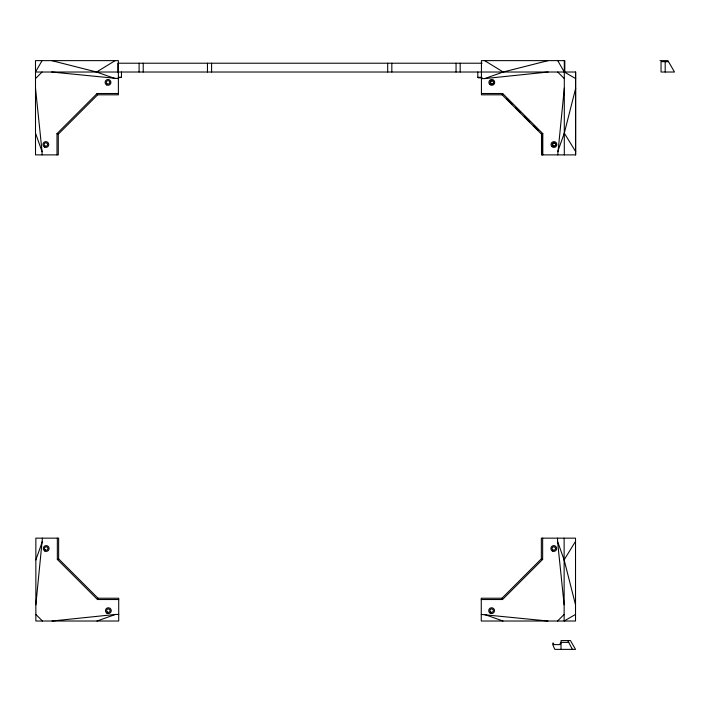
<?xml version="1.0" encoding="UTF-8"?>
<svg xmlns="http://www.w3.org/2000/svg" width="710" height="710" viewBox="0 0 710 710"><rect width="100%" height="100%" fill="white"/><g stroke="black" fill="none" stroke-linecap="round" stroke-linejoin="round"><path stroke-width="1.06" d="M117.851 72.021L117.851 63.217L482.134 63.217M35.855 604.813L42.431 538.153M557.723 154.887L564.299 88.235M557.723 151.674L564.299 133.134L575.695 88.235M35.855 559.906L42.431 541.366M118.721 599.524L97.465 599.524L98.007 598.228L58.637 558.868L58.637 538.153L35.855 538.153L35.855 621.019L118.721 621.019L118.721 598.228L98.007 598.228M481.433 93.516L502.689 93.516L502.147 94.812L541.508 134.172L541.508 154.887L575.695 154.887L575.695 72.021L35.5 72.021L42.076 60.625M575.526 604.813L564.13 559.906L575.526 541.366M35.5 78.597L42.076 72.021M56.995 154.887L56.995 133.64L97.11 93.516L118.366 93.516M58.291 134.172L97.66 94.812L118.384 94.812L118.366 60.625L35.5 60.625L35.509 154.887L58.3 154.887L58.291 134.172L56.995 133.64M121.472 72.021L121.472 77.301L118.109 77.825M501.979 598.228L541.348 558.868L541.348 538.153L575.526 538.153L575.526 621.019L481.265 621.019L481.265 598.228L501.979 598.228L502.52 599.524L481.265 599.524M502.52 599.524L542.644 559.409L542.644 538.153M557.554 621.019L564.13 614.443M51.706 60.625L96.613 72.021L115.153 60.625M575.526 614.443L564.13 621.019L564.13 538.153M541.508 134.172L542.804 133.64L542.804 154.887M57.341 538.153L57.341 559.409L58.637 558.868M481.433 78.597L484.646 78.597L503.186 72.021L548.093 60.625M96.968 621.019L115.508 614.443L118.721 614.443M484.646 78.597L548.093 72.021M52.061 621.019L115.508 614.443M659.998 60.625L667.924 60.625L674.5 72.021L661.037 72.021L661.037 61.663L668.518 61.663M139.089 63.217L139.089 72.021M460.169 63.217L460.195 72.021M118.588 77.301L121.472 77.301M477.803 72.021L477.803 77.301L481.655 77.301M482.125 77.825L478.327 77.825L477.803 77.301M51.706 72.021L118.366 78.597M502.671 94.812L481.433 94.812L481.433 60.625L564.814 60.625L564.814 72.021M481.265 614.443L547.925 621.019M561.024 642.381L568.701 642.381M561.024 643.162L560.199 643.162L560.199 644.609L553.569 644.609L553.569 643.162L552.744 643.162L552.744 644.609L554.812 649.375L575.526 649.375L570.441 640.571L561.024 640.571L561.024 649.375M96.613 72.021L115.153 78.597M484.477 614.443L503.017 621.019M541.348 558.868L542.644 559.409M575.695 78.597L564.299 72.021L557.723 60.625M484.646 60.625L503.186 72.021M557.723 72.021L564.299 78.597M502.689 93.516L542.804 133.64M506.523 98.672L511.928 104.068M515.788 107.929L520.421 112.562M524.282 116.422L529.678 121.827M533.538 125.679L538.171 130.312M57.341 559.409L97.465 599.524M35.855 614.443L42.431 621.019M564.299 133.134L575.695 151.674M567.734 640.571L572.42 649.375M97.11 93.516L97.652 94.812M557.554 538.153L557.554 541.366L564.13 559.906M35.5 133.134L42.076 151.674L42.076 154.887M557.554 541.366L564.13 604.813M35.5 88.235L42.076 151.674M665.181 61.663L665.181 72.021M575.526 72.021L575.526 154.887M564.299 60.625L564.299 154.887M542.032 134.172L542.032 154.887M456.051 63.217L456.051 72.021M391.831 63.217L391.831 72.021M387.687 63.217L387.687 72.021M211.598 63.217L211.598 72.021M207.453 63.217L207.453 72.021M143.225 63.217L143.225 72.021M493.787 83.239A1.713 1.713 0 0 1 491.453 83.86A1.713 1.713 0 0 1 490.832 81.526A1.713 1.713 0 0 1 493.166 80.896M493.521 81.171A1.713 1.713 0 0 1 493.787 81.526M555.939 143.677A1.713 1.713 0 0 1 555.939 145.381M555.664 145.736A1.713 1.713 0 0 1 552.806 144.973A1.713 1.713 0 0 1 554.9 142.879M555.318 143.047A1.713 1.713 0 0 1 555.664 143.322M45.005 146.012A1.713 1.713 0 0 0 47.57 144.529A1.713 1.713 0 0 0 45.005 143.047A1.713 1.713 0 0 0 45.005 146.012M106.802 83.585A1.713 1.713 0 0 0 109.659 82.821A1.713 1.713 0 0 0 107.565 80.727A1.713 1.713 0 0 0 106.802 83.585M552.735 145.736A1.713 1.713 0 0 0 555.593 144.973A1.713 1.713 0 0 0 553.498 142.879A1.713 1.713 0 0 0 552.735 145.736M490.583 83.585A1.713 1.713 0 0 0 493.441 82.821A1.713 1.713 0 0 0 491.347 80.727A1.713 1.713 0 0 0 490.583 83.585M489.74 84.428A2.902 2.902 0 0 0 494.595 83.132A2.902 2.902 0 0 0 491.036 79.582A2.902 2.902 0 0 0 489.74 84.428M551.892 146.579A2.902 2.902 0 0 0 556.746 145.284A2.902 2.902 0 0 0 553.188 141.725A2.902 2.902 0 0 0 551.892 146.579M490.77 612.144A1.713 1.713 0 0 0 493.335 610.662A1.713 1.713 0 0 0 490.77 609.18A1.713 1.713 0 0 0 490.77 612.144M552.921 549.993A1.713 1.713 0 0 0 555.486 548.51A1.713 1.713 0 0 0 552.921 547.028A1.713 1.713 0 0 0 552.921 549.993M552.327 551.022A2.902 2.902 0 0 0 556.675 548.51A2.902 2.902 0 0 0 552.327 545.999A2.902 2.902 0 0 0 552.327 551.022M490.175 613.174A2.902 2.902 0 0 0 494.524 610.662A2.902 2.902 0 0 0 490.175 608.15A2.902 2.902 0 0 0 490.175 613.174M45.351 549.993A1.713 1.713 0 0 0 47.916 548.51A1.713 1.713 0 0 0 45.351 547.028A1.713 1.713 0 0 0 45.351 549.993M107.503 612.144A1.713 1.713 0 0 0 110.068 610.662A1.713 1.713 0 0 0 107.503 609.18A1.713 1.713 0 0 0 107.503 612.144M106.908 613.174A2.902 2.902 0 0 0 111.257 610.662A2.902 2.902 0 0 0 106.908 608.15A2.902 2.902 0 0 0 106.908 613.174M44.757 551.022A2.902 2.902 0 0 0 49.114 548.51A2.902 2.902 0 0 0 44.757 545.999A2.902 2.902 0 0 0 44.757 551.022M44.41 147.041A2.902 2.902 0 0 0 48.759 144.529A2.902 2.902 0 0 0 44.41 142.018A2.902 2.902 0 0 0 44.41 147.041M106.562 84.889A2.902 2.902 0 0 0 110.911 82.378A2.902 2.902 0 0 0 106.562 79.866A2.902 2.902 0 0 0 106.562 84.889"/></g></svg>
